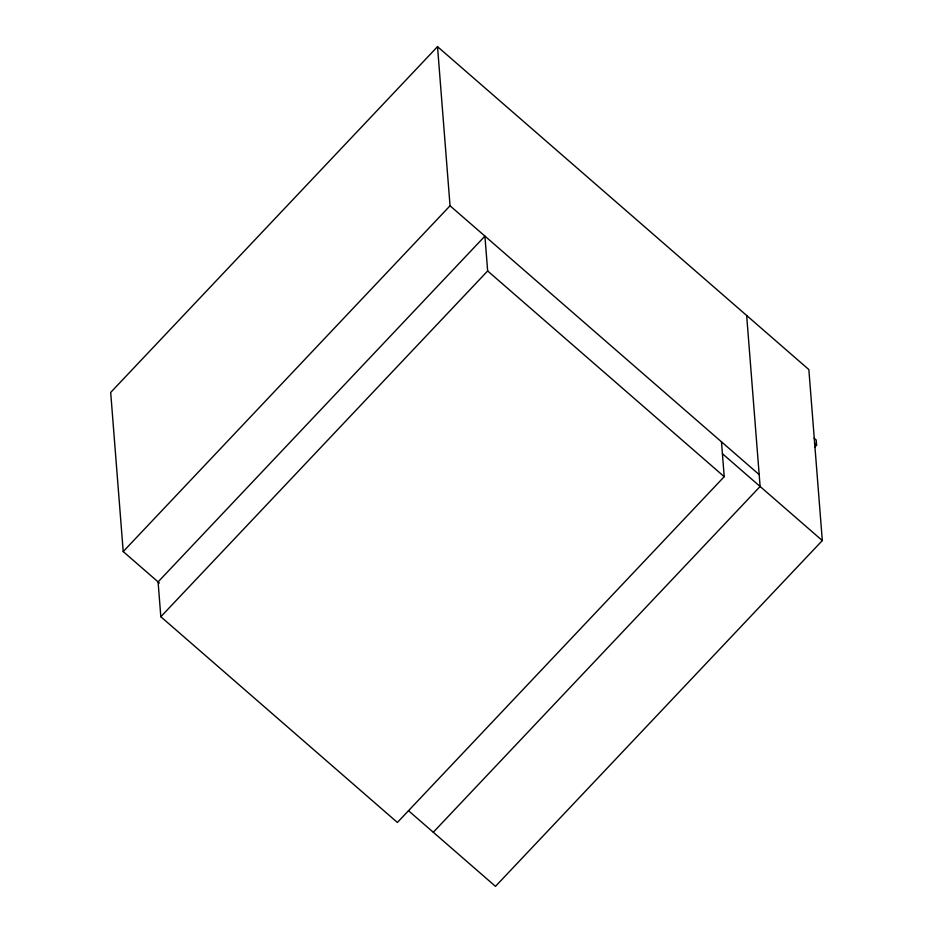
<?xml version="1.0" encoding="UTF-8"?>
<svg xmlns="http://www.w3.org/2000/svg" width="933" height="933" viewBox="0 0 933 933"><rect width="100%" height="100%" fill="white"/><g stroke="black" fill="none" stroke-linecap="round" stroke-linejoin="round"><path stroke-width="1.4" d="M408.502 810.707L495.481 886.35L822.311 540.569L808.853 369.573L437.519 46.65L110.689 392.431L123.214 551.566L159.391 583.032M123.214 551.566L450.044 205.785L437.519 46.65M160.826 616.736L487.656 270.955L484.915 236.119L158.085 581.9L160.826 616.736L397.388 822.463L724.218 476.681L721.477 441.834M433.285 832.259L760.115 486.478L746.657 315.482M814.602 447.269L816.597 445.158L816.188 439.979L814.101 438.172M814.509 443.338L816.597 445.158M450.044 205.785L759.182 474.617M722.41 453.695L822.311 540.569M487.656 270.955L724.218 476.681"/></g></svg>
